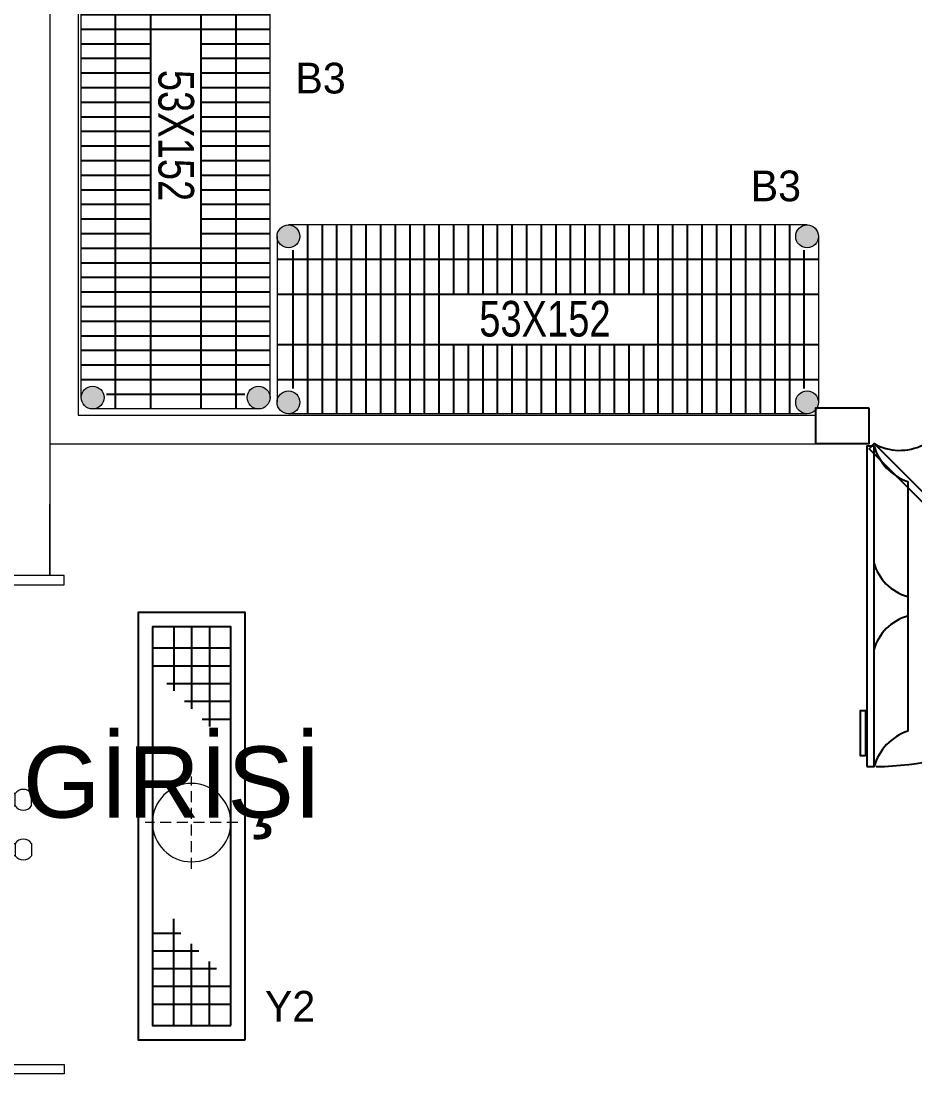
# Model space of a CAD drawing. Header units: centimetres. Extents: x 54005 to 61405, y 90310 to 94744.
# Drawn here: x 57184.3 to 57435.3, y 91069.6 to 91365.3 of the extents above; entities that cross this region are included whole.
import ezdxf
from ezdxf.enums import TextEntityAlignment as Align

# ---------------------------------------------------------------- set-up
doc = ezdxf.new("R2010")
doc.units = ezdxf.units.CM
doc.header["$LTSCALE"] = 25
doc.linetypes.add('DASHED', pattern=[19.05, 12.7, -6.35])
doc.linetypes.add('DASHED2', pattern=[0.1875, 0.125, -0.0625])
doc.layers.get('0').update_dxf_attribs({"lineweight": 0})
for name, color, linetype, lineweight in [('continious2', 253, 'Continuous', 25), ('yerizg-a', 7, 'Continuous', 15), ('yerizg-b', 7, 'Continuous', 9), ('ÖLCULENDIRME', 115, 'Continuous', 5)]:
    doc.layers.add(name, color=color, linetype=linetype, lineweight=lineweight)
for name, color, linetype in [('Kıtc-002 Çizgi', 7, 'Continuous'), ('Kıtc-034 Soğuk Oda', 1, 'Continuous'), ('sıhhi tesisat', 162, 'Continuous')]:
    doc.layers.add(name, color=color, linetype=linetype)
doc.styles.add('ROMANS', font='romanstw.shx', dxfattribs={"width": 0.7})
doc.styles.get("Standard").update_dxf_attribs({"font": 'arial.ttf'})
doc.styles.add('style1', font='turkce.shx', dxfattribs={"height": 100})
doc.styles.add('TAKSİM', font='GOTHIC.TTF', dxfattribs={"height": 20})

# ---------------------------------------------------------------- blocks, each defined once
blk = doc.blocks.new('A$C60E3056A')
at = {"layer": 'Kıtc-034 Soğuk Oda', "color": 3}
blk.add_line((13.32, 80.05), (13.32, 9.95), dxfattribs=at)
for points in [[(1.83, 0), (3.83, 0), (3.83, 90), (1.83, 90)], [(1.44, 3.03), (0, 3.03), (0, 15.75), (1.44, 15.75)]]:
    blk.add_lwpolyline(points, close=True, dxfattribs=at)
for centre, radius, start, end in [((17.93, 93.95), 14.65, 195.6381, 251.6489), ((17.17, 61.16), 14, 196.3254, 253.6365), ((17.17, 28.84), 14, 106.3635, 163.6746), ((17.93, -3.95), 14.65, 108.3511, 164.3619)]:
    blk.add_arc(centre, radius, start, end, dxfattribs=at)
blk = doc.blocks.new('A$C4A7C2E03')
at = {"layer": 'Kıtc-034 Soğuk Oda', "color": 254}
blk.add_line((80.05, 0), (9.95, 0), dxfattribs=at)
for points in [[(3.03, 11.89), (3.03, 13.32), (15.75, 13.32), (15.75, 11.89)], [(0, 11.49), (0, 9.49), (90, 9.49), (90, 11.49)]]:
    blk.add_lwpolyline(points, close=True, dxfattribs=at)
for centre, radius, start, end in [((-3.95, -4.61), 14.65, 18.3511, 74.3619), ((28.84, -3.84), 14, 16.3635, 73.6746), ((61.16, -3.84), 14, 106.3254, 163.6365), ((93.95, -4.61), 14.65, 105.6381, 161.6489)]:
    blk.add_arc(centre, radius, start, end, dxfattribs=at)
blk = doc.blocks.new('A$C65962AFD')
at = {"color": 3}
blk.add_wipeout([(90.69, 105), (90.69, 15), (100.69, 15), (100.69, 105)], dxfattribs=at).dxf.layer = 'Kıtc-034 Soğuk Oda'
at = {"layer": 'Kıtc-002 Çizgi', "color": 254, "linetype": 'DASHED'}
blk.add_arc((89.46, 104.46), 89.47, 180.9342, 270.7837, dxfattribs=at)
at = {"layer": 'Kıtc-034 Soğuk Oda'}
for points in [[(100.69, 105), (100.69, 120), (90.69, 120), (90.69, 105)], [(100.69, 0), (100.69, 15), (90.69, 15), (90.69, 0)]]:
    blk.add_lwpolyline(points, close=True, dxfattribs=at)
at = {"layer": 'Kıtc-002 Çizgi'}
blk.add_blockref('A$C4A7C2E03', (0, 94.09), dxfattribs=at)
at = {"layer": 'Kıtc-002 Çizgi', "rotation": 315}
blk.add_blockref('A$C60E3056A', (24.34, 42.65), dxfattribs=at)
blk = doc.blocks.new('53x152 tel')
at = {"lineweight": -2}
h = blk.add_hatch(color=256, dxfattribs=at)
h.paths.add_polyline_path([(3.2, 46.6, 1), (-3.2, 46.6, 1)])
h.paths.add_polyline_path([(-3.2, 0, 1), (3.2, 0, 1)])
h = blk.add_hatch(color=256, dxfattribs=at)
h.paths.add_polyline_path([(142.4, 46.6, 1), (148.8, 46.6, 1)])
h.paths.add_polyline_path([(142.4, 0, 1), (148.8, 0, 1)])
for p, q in [((145.6, 49.8), (0, 49.8)), ((-3.2, 46.59), (-3.2, 0)), ((148.8, 46.59), (148.8, 0)), ((145.6, -3.2), (0, -3.2))]:
    blk.add_line(p, q)
for centre in [(0, 46.6), (145.6, 46.6), (0, 0), (145.6, 0)]:
    blk.add_circle(centre, 3.2)
at = {"layer": 'continious2'}
for p, q in [((5.33, 49.8), (5.33, -3.2)), ((9.43, 49.8), (9.43, -3.2)), ((13.53, 49.8), (13.53, -3.2)), ((17.63, 49.8), (17.63, -3.2)), ((21.73, 49.8), (21.73, -3.2)), ((25.83, 49.8), (25.83, -3.2)), ((29.93, 49.8), (29.93, -3.2)), ((34.03, 49.8), (34.03, -3.2)), ((38.13, 49.8), (38.13, -3.2)), ((42.23, 49.8), (42.23, -3.2)), ((46.33, 49.8), (46.33, 30.38)), ((50.43, 49.8), (50.43, 30.38)), ((54.53, 49.8), (54.53, 30.38)), ((58.63, 49.8), (58.63, 30.38)), ((62.73, 49.8), (62.73, 30.38)), ((66.83, 49.8), (66.83, 30.38)), ((70.93, 49.8), (70.93, 30.38)), ((75.03, 49.8), (75.03, 30.38)), ((79.13, 49.8), (79.13, 30.38)), ((83.23, 49.8), (83.23, 30.38)), ((87.33, 49.8), (87.33, 30.38)), ((91.43, 49.8), (91.43, 30.38)), ((95.53, 49.8), (95.53, 30.38)), ((99.63, 49.8), (99.63, 30.38)), ((103.73, 49.8), (103.73, -3.2)), ((107.83, 49.8), (107.83, -3.2)), ((111.93, 49.8), (111.93, -3.2)), ((116.03, 49.8), (116.03, -3.2)), ((120.13, 49.8), (120.13, -3.2)), ((124.23, 49.8), (124.23, -3.2)), ((128.33, 49.8), (128.33, -3.2)), ((132.43, 49.8), (132.43, -3.2)), ((136.53, 49.8), (136.53, -3.2)), ((140.63, 49.8), (140.63, -3.2)), ((1.23, 42.71), (1.23, 3.89)), ((144.73, 42.71), (144.73, 3.89)), ((-3.2, 40.23), (148.8, 40.23)), ((-3.2, 30.38), (148.8, 30.38)), ((-3.2, 16.21), (148.8, 16.21)), ((46.33, 16.21), (46.33, -3.2)), ((50.43, 16.21), (50.43, -3.2)), ((54.53, 16.21), (54.53, -3.2)), ((58.63, 16.21), (58.63, -3.2)), ((62.73, 16.21), (62.73, -3.2)), ((66.83, 16.21), (66.83, -3.2)), ((70.93, 16.21), (70.93, -3.2)), ((75.03, 16.21), (75.03, -3.2)), ((79.13, 16.21), (79.13, -3.2)), ((83.23, 16.21), (83.23, -3.2)), ((87.33, 16.21), (87.33, -3.2)), ((91.43, 16.21), (91.43, -3.2)), ((95.53, 16.21), (95.53, -3.2)), ((99.63, 16.21), (99.63, -3.2)), ((-3.2, 6.37), (148.8, 6.37))]:
    blk.add_line(p, q, dxfattribs=at)
at = {"style": 'style1', "width": 0.8}
blk.add_text('53X152', height=10, dxfattribs=at).set_placement((53.57, 18.48))
blk = doc.blocks.new('1214')
at = {"linetype": 'Continuous'}
for p, q in [((57085.84, 91348.25), (57018.47, 91348.25)), ((57085.84, 91348.25), (57085.84, 91280.88)), ((57085.84, 91348.25), (57089.34, 91348.25)), ((57085.84, 91348.25), (57089.34, 91348.25)), ((57089.34, 91280.88), (57089.34, 91348.25)), ((57079.45, 91286.13), (57079.45, 91289.63)), ((57084.09, 91286.13), (57084.09, 91289.63)), ((57084.09, 91289.63), (57085.84, 91289.63)), ((57091.09, 91289.63), (57089.34, 91289.63)), ((57091.09, 91286.13), (57091.09, 91289.63)), ((57095.73, 91286.13), (57095.73, 91289.63)), ((57085.84, 91286.13), (57084.09, 91286.13)), ((57089.34, 91286.13), (57091.09, 91286.13)), ((57085.84, 91213.5), (57085.84, 91280.88)), ((57085.84, 91280.88), (57089.34, 91280.88)), ((57085.84, 91280.88), (57089.34, 91280.88)), ((57089.34, 91280.88), (57089.34, 91214.38)), ((57079.45, 91275.63), (57079.45, 91272.13)), ((57084.09, 91275.63), (57084.09, 91272.13)), ((57085.84, 91275.63), (57084.09, 91275.63)), ((57089.34, 91275.63), (57091.09, 91275.63)), ((57091.09, 91275.63), (57091.09, 91272.13)), ((57095.73, 91275.63), (57095.73, 91272.13)), ((57084.09, 91272.13), (57085.84, 91272.13)), ((57091.09, 91272.13), (57089.34, 91272.13)), ((57085.84, 91213.5), (57018.47, 91213.5)), ((57085.84, 91213.5), (57089.34, 91213.5)), ((57085.84, 91213.5), (57089.34, 91213.5)), ((57089.34, 91213.5), (57089.34, 91214.38))]:
    blk.add_line(p, q, dxfattribs=at)
at = {"linetype": 'Continuous', "ltscale": 5, "elevation": 0}
for points in [[(57085.84, 91348.25), (57104.84, 91348.25), (57104.84, 91350.88), (57085.84, 91350.88)], [(57085.84, 91213.5), (57104.84, 91213.5), (57104.84, 91210.88), (57085.84, 91210.88)]]:
    blk.add_lwpolyline(points, close=True, dxfattribs=at)
at = {"linetype": 'Continuous'}
for centre, radius, start, end in [((57085.84, 91348.25), 67.38, 180, 270), ((57081.77, 91287.88), 2.91, 37.0288, 142.9712), ((57093.41, 91287.88), 2.91, 37.0288, 142.9712), ((57081.77, 91287.88), 2.91, 217.0288, 322.9712), ((57093.41, 91287.88), 2.91, 217.0288, 322.9712), ((57085.84, 91213.5), 67.38, 90, 180), ((57081.77, 91273.88), 2.91, 37.0288, 142.9712), ((57093.41, 91273.88), 2.91, 37.0288, 142.9712), ((57081.77, 91273.88), 2.91, 217.0288, 322.9712), ((57093.41, 91273.88), 2.91, 217.0288, 322.9712)]:
    blk.add_arc(centre, radius, start, end, dxfattribs=at)
blk = doc.blocks.new('Y-SIFON')
at = {"layer": 'yerizg-a', "color": 0, "linetype": 'Continuous'}
blk.add_circle((0, 0), 11, dxfattribs=at)
at = {"layer": 'yerizg-b', "color": 0, "linetype": 'DASHED2'}
for points in [[(0, 13), (0, -13)], [(-13, 0), (13, 0)]]:
    blk.add_lwpolyline(points, dxfattribs=at)
blk = doc.blocks.new('120')
at = {"layer": 'sıhhi tesisat'}
for p, q in [((16088.22, 16465.14), (16088.22, 16435.14)), ((16093.22, 16465.14), (16093.22, 16442.14)), ((16098.22, 16465.14), (16098.22, 16447.14)), ((16082.22, 16459.14), (16104.22, 16459.14)), ((16104.22, 16454.14), (16082.22, 16454.14)), ((16082.22, 16449.14), (16100.22, 16449.14)), ((16082.22, 16444.14), (16095.22, 16444.14)), ((16082.22, 16439.14), (16090.22, 16439.14)), ((16098.22, 16353.14), (16098.22, 16381.14)), ((16104.22, 16379.14), (16096.22, 16379.14)), ((16093.22, 16353.14), (16093.22, 16376.14)), ((16104.22, 16374.14), (16091.22, 16374.14)), ((16104.22, 16369.14), (16086.22, 16369.14)), ((16088.22, 16353.14), (16088.22, 16371.14)), ((16082.22, 16364.14), (16104.22, 16364.14)), ((16104.22, 16359.14), (16082.22, 16359.14))]:
    blk.add_line(p, q, dxfattribs=at)
for points in [[(16108.22, 16469.14), (16108.22, 16349.14), (16078.22, 16349.14), (16078.22, 16469.14)], [(16104.22, 16465.14), (16104.22, 16353.14), (16082.22, 16353.14), (16082.22, 16465.14)]]:
    blk.add_lwpolyline(points, close=True, dxfattribs=at)
at = {"layer": 'sıhhi tesisat', "rotation": 270}
blk.add_blockref('Y-SIFON', (16093.22, 16408.14), dxfattribs=at)
at = {"layer": 'sıhhi tesisat', "style": 'ROMANS', "width": 0.8}
blk.add_attdef('YRNO', text='', height=10, rotation=270, dxfattribs=at).set_placement((16068.22, 16366.14), align=Align.MIDDLE)

msp = doc.modelspace()

# ---------------------------------------------------------------- linework, layer by layer
at = {"layer": 'ÖLCULENDIRME'}
for p, q in [((57192.39, 92454.61), (57192.39, 91209.61)), ((57200.39, 91654.61), (57200.39, 91254.61)), ((57200.39, 91254.61), (57407.39, 91254.61)), ((57407.39, 91246.61), (57407.39, 91254.61)), ((57407.39, 91254.61), (57407.39, 91246.61)), ((57192.39, 91246.61), (57407.39, 91246.61)), ((57192.39, 91209.61), (57192.39, 91229.61)), ((57192.39, 91209.61), (57177.39, 91209.61))]:
    msp.add_line(p, q, dxfattribs=at)

# ---------------------------------------------------------------- block references
at = {"lineweight": -2, "rotation": 270}
msp.add_blockref('53x152 tel', (57204.41, 91405.16), dxfattribs=at)
at = {"layer": 'ÖLCULENDIRME'}
msp.add_blockref('1214', (91.55, -141.26), dxfattribs=at)
at = {"layer": 'ÖLCULENDIRME', "xscale": -1, "rotation": 180}
msp.add_blockref('120', (41138.99, 107548.33), dxfattribs=at)

# ---------------------------------------------------------------- texts
at = {"style": 'TAKSİM'}
for s, p in [('B3', (57268.4, 91344.95)), ('B3', (57396.22, 91314.68)), ('Y2', (57259.84, 91084.29))]:
    msp.add_text(s, height=8.64, dxfattribs=at).set_placement(p, align=Align.CENTER)
at = {"layer": 'ÖLCULENDIRME', "insert": (57155.34, 91148.51), "char_height": 20, "width": 538.6969, "attachment_point": 5}
msp.add_mtext('MALZEME GİRİŞİ', dxfattribs=at)

# ---------------------------------------------------------------- next in the draw order: block references
at = {"layer": 'Kıtc-034 Soğuk Oda', "rotation": 90.00013982084795}
msp.add_blockref('A$C65962AFD', (57527.39, 91155.93), dxfattribs=at)

# ---------------------------------------------------------------- next in the draw order: block references
at = {"lineweight": -2}
msp.add_blockref('53x152 tel', (57259.39, 91258.22), dxfattribs=at)

doc.saveas('drawing.dxf')
